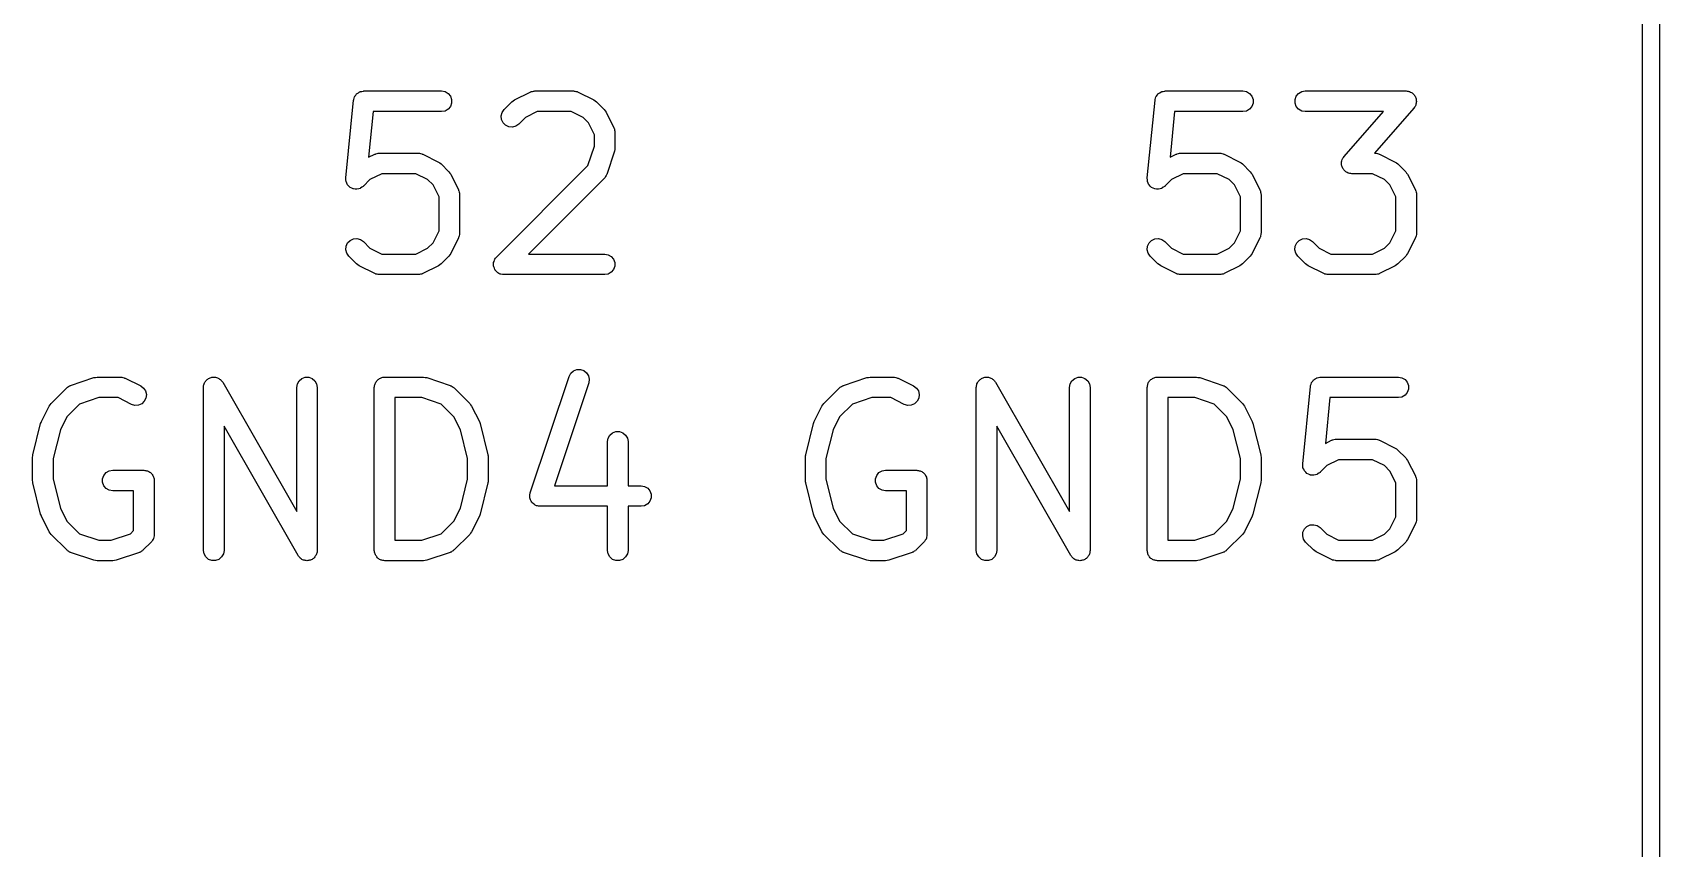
# Model space of a CAD drawing. Extents: x 98 to 199, y -139 to -72.
# Drawn here: x 184.97 to 199.4, y -127.3 to -120.06 of the extents above; entities that cross this region are included whole.
import ezdxf

# ---------------------------------------------------------------- set-up
doc = ezdxf.new("R2010")
doc.units = 0
doc.header["$MEASUREMENT"] = 0
doc.layers.add('BLACK', color=7, linetype='CONTINUOUS')

msp = doc.modelspace()

# ---------------------------------------------------------------- linework, layer by layer
at = {"layer": 'BLACK', "linetype": 'CONTINUOUS'}
for p, q in [((199.252, -127.82), (199.252, -93.5919)), ((199.402, -93.564), (199.402, -127.848)), ((187.745, -121.35), (187.814, -120.661)), ((187.814, -120.661), (187.815, -120.657)), ((187.815, -120.654), (187.819, -120.642)), ((187.815, -120.657), (187.815, -120.654)), ((187.819, -120.642), (187.822, -120.63)), ((187.822, -120.63), (187.824, -120.627)), ((187.824, -120.627), (187.826, -120.624)), ((187.826, -120.624), (187.834, -120.615)), ((187.834, -120.615), (187.841, -120.604)), ((187.841, -120.604), (187.844, -120.602)), ((187.844, -120.602), (187.846, -120.6)), ((187.846, -120.6), (187.857, -120.594)), ((187.857, -120.594), (187.867, -120.587)), ((187.867, -120.587), (187.871, -120.586)), ((187.871, -120.586), (187.874, -120.584)), ((187.874, -120.584), (187.886, -120.582)), ((187.886, -120.582), (187.898, -120.579)), ((187.898, -120.579), (187.901, -120.579)), ((187.901, -120.579), (187.905, -120.578)), ((187.905, -120.578), (188.594, -120.578)), ((188.594, -120.578), (188.626, -120.584)), ((188.626, -120.584), (188.653, -120.6)), ((188.653, -120.6), (188.673, -120.624)), ((188.673, -120.624), (188.684, -120.654)), ((188.684, -120.686), (188.673, -120.716)), ((188.684, -120.654), (188.684, -120.686)), ((189.15, -120.743), (189.219, -120.674)), ((189.219, -120.674), (189.231, -120.666)), ((189.231, -120.666), (189.243, -120.657)), ((189.243, -120.657), (189.381, -120.588)), ((189.381, -120.588), (189.386, -120.587)), ((189.386, -120.587), (189.39, -120.584)), ((189.39, -120.584), (189.401, -120.582)), ((189.401, -120.582), (189.411, -120.579)), ((189.411, -120.579), (189.416, -120.579)), ((189.416, -120.579), (189.422, -120.578)), ((189.422, -120.578), (189.766, -120.578)), ((189.766, -120.578), (189.771, -120.579)), ((189.771, -120.579), (189.777, -120.579)), ((189.777, -120.579), (189.787, -120.582)), ((189.787, -120.582), (189.798, -120.584)), ((189.798, -120.584), (189.802, -120.587)), ((189.802, -120.587), (189.807, -120.588)), ((189.807, -120.588), (189.945, -120.657)), ((189.945, -120.657), (189.957, -120.666)), ((189.957, -120.666), (189.969, -120.674)), ((189.969, -120.674), (190.038, -120.743)), ((194.857, -121.35), (194.926, -120.661)), ((194.926, -120.661), (194.927, -120.657)), ((194.927, -120.654), (194.931, -120.642)), ((194.927, -120.657), (194.927, -120.654)), ((194.931, -120.642), (194.934, -120.63)), ((194.934, -120.63), (194.936, -120.627)), ((194.936, -120.627), (194.938, -120.624)), ((194.938, -120.624), (194.946, -120.615)), ((194.946, -120.615), (194.953, -120.604)), ((194.953, -120.604), (194.956, -120.602)), ((194.956, -120.602), (194.958, -120.6)), ((194.958, -120.6), (194.969, -120.594)), ((194.969, -120.594), (194.979, -120.587)), ((194.979, -120.587), (194.983, -120.586)), ((194.983, -120.586), (194.986, -120.584)), ((194.986, -120.584), (194.998, -120.582)), ((194.998, -120.582), (195.01, -120.579)), ((195.01, -120.579), (195.013, -120.579)), ((195.013, -120.579), (195.017, -120.578)), ((195.017, -120.578), (195.706, -120.578)), ((195.706, -120.578), (195.738, -120.584)), ((195.738, -120.584), (195.765, -120.6)), ((195.765, -120.6), (195.785, -120.624)), ((195.785, -120.624), (195.796, -120.654)), ((195.796, -120.686), (195.785, -120.716)), ((195.796, -120.654), (195.796, -120.686)), ((196.168, -120.654), (196.179, -120.624)), ((196.168, -120.686), (196.168, -120.654)), ((196.179, -120.716), (196.168, -120.686)), ((196.179, -120.624), (196.199, -120.6)), ((196.199, -120.6), (196.227, -120.584)), ((196.227, -120.584), (196.258, -120.578)), ((196.258, -120.578), (197.154, -120.578)), ((197.154, -120.578), (197.163, -120.58)), ((197.163, -120.58), (197.172, -120.58)), ((197.172, -120.58), (197.178, -120.583)), ((197.178, -120.583), (197.185, -120.584)), ((197.185, -120.584), (197.193, -120.588)), ((197.193, -120.588), (197.201, -120.592)), ((197.201, -120.592), (197.207, -120.596)), ((197.207, -120.596), (197.213, -120.6)), ((197.213, -120.6), (197.219, -120.607)), ((197.219, -120.607), (197.225, -120.613)), ((197.225, -120.613), (197.229, -120.619)), ((197.229, -120.619), (197.233, -120.624)), ((197.233, -120.624), (197.236, -120.633)), ((197.236, -120.633), (197.241, -120.64)), ((197.241, -120.64), (197.242, -120.647)), ((197.244, -120.686), (197.241, -120.694)), ((197.242, -120.647), (197.244, -120.654)), ((197.244, -120.654), (197.244, -120.663)), ((197.244, -120.663), (197.245, -120.672)), ((197.245, -120.672), (197.244, -120.679)), ((197.244, -120.679), (197.244, -120.686)), ((187.988, -120.761), (187.947, -121.167)), ((188.594, -120.761), (187.988, -120.761)), ((188.626, -120.756), (188.594, -120.761)), ((188.653, -120.74), (188.626, -120.756)), ((188.673, -120.716), (188.653, -120.74)), ((189.124, -120.8), (189.132, -120.769)), ((189.126, -120.831), (189.124, -120.8)), ((189.14, -120.86), (189.126, -120.831)), ((189.132, -120.769), (189.15, -120.743)), ((189.338, -120.814), (189.279, -120.872)), ((189.443, -120.761), (189.338, -120.814)), ((189.745, -120.761), (189.443, -120.761)), ((189.85, -120.814), (189.745, -120.761)), ((189.898, -120.862), (189.85, -120.814)), ((190.038, -120.743), (190.046, -120.755)), ((190.046, -120.755), (190.055, -120.767)), ((190.055, -120.767), (190.124, -120.905)), ((195.1, -120.761), (195.059, -121.167)), ((195.706, -120.761), (195.1, -120.761)), ((195.738, -120.756), (195.706, -120.761)), ((195.765, -120.74), (195.738, -120.756)), ((195.785, -120.716), (195.765, -120.74)), ((196.199, -120.74), (196.179, -120.716)), ((196.227, -120.756), (196.199, -120.74)), ((196.258, -120.761), (196.227, -120.756)), ((196.953, -120.761), (196.258, -120.761)), ((196.603, -121.161), (196.953, -120.761)), ((197.223, -120.73), (196.873, -121.13)), ((197.227, -120.722), (197.223, -120.73)), ((197.233, -120.716), (197.227, -120.722)), ((197.236, -120.709), (197.233, -120.716)), ((197.239, -120.703), (197.236, -120.709)), ((197.241, -120.694), (197.239, -120.703)), ((189.162, -120.883), (189.14, -120.86)), ((189.191, -120.896), (189.162, -120.883)), ((189.223, -120.899), (189.191, -120.896)), ((189.253, -120.891), (189.223, -120.899)), ((189.279, -120.872), (189.253, -120.891)), ((189.951, -120.967), (189.898, -120.862)), ((189.951, -121.069), (189.951, -120.967)), ((190.124, -120.905), (190.125, -120.91)), ((190.125, -120.91), (190.128, -120.914)), ((190.128, -120.914), (190.13, -120.925)), ((190.13, -120.925), (190.133, -120.935)), ((190.133, -120.935), (190.133, -120.94)), ((190.133, -120.94), (190.133, -120.946)), ((190.133, -120.946), (190.133, -121.084)), ((189.893, -121.241), (189.951, -121.069)), ((190.129, -121.112), (190.06, -121.319)), ((190.131, -121.098), (190.129, -121.112)), ((190.133, -121.084), (190.131, -121.098)), ((187.947, -121.167), (188.002, -121.14)), ((188.002, -121.14), (188.007, -121.138)), ((188.007, -121.138), (188.011, -121.135)), ((188.011, -121.135), (188.022, -121.134)), ((188.022, -121.134), (188.032, -121.131)), ((188.032, -121.131), (188.038, -121.131)), ((188.038, -121.131), (188.043, -121.13)), ((188.043, -121.13), (188.387, -121.13)), ((188.387, -121.13), (188.393, -121.131)), ((188.393, -121.131), (188.398, -121.131)), ((188.398, -121.131), (188.408, -121.134)), ((188.408, -121.134), (188.419, -121.135)), ((188.419, -121.135), (188.423, -121.138)), ((188.423, -121.138), (188.428, -121.14)), ((188.428, -121.14), (188.566, -121.209)), ((188.566, -121.209), (188.578, -121.217)), ((188.578, -121.217), (188.59, -121.226)), ((188.59, -121.226), (188.659, -121.295)), ((189.081, -122.053), (189.893, -121.241)), ((195.059, -121.167), (195.114, -121.14)), ((195.114, -121.14), (195.119, -121.138)), ((195.119, -121.138), (195.123, -121.135)), ((195.123, -121.135), (195.134, -121.134)), ((195.134, -121.134), (195.144, -121.131)), ((195.144, -121.131), (195.15, -121.131)), ((195.15, -121.131), (195.155, -121.13)), ((195.155, -121.13), (195.499, -121.13)), ((195.499, -121.13), (195.505, -121.131)), ((195.505, -121.131), (195.51, -121.131)), ((195.51, -121.131), (195.52, -121.134)), ((195.52, -121.134), (195.531, -121.135)), ((195.531, -121.135), (195.535, -121.138)), ((195.535, -121.138), (195.54, -121.14)), ((195.54, -121.14), (195.678, -121.209)), ((195.678, -121.209), (195.69, -121.217)), ((195.69, -121.217), (195.702, -121.226)), ((195.702, -121.226), (195.771, -121.295)), ((196.58, -121.22), (196.581, -121.213)), ((196.581, -121.228), (196.58, -121.22)), ((196.581, -121.206), (196.584, -121.197)), ((196.581, -121.213), (196.581, -121.206)), ((196.581, -121.237), (196.581, -121.228)), ((196.584, -121.244), (196.581, -121.237)), ((196.584, -121.197), (196.586, -121.188)), ((196.585, -121.251), (196.584, -121.244)), ((196.589, -121.259), (196.585, -121.251)), ((196.586, -121.188), (196.59, -121.182)), ((196.592, -121.267), (196.589, -121.259)), ((196.59, -121.182), (196.592, -121.176)), ((196.592, -121.176), (196.598, -121.169)), ((196.597, -121.273), (196.592, -121.267)), ((196.598, -121.169), (196.603, -121.161)), ((196.873, -121.13), (196.878, -121.13)), ((196.878, -121.13), (196.883, -121.131)), ((196.883, -121.131), (196.889, -121.131)), ((196.889, -121.131), (196.899, -121.134)), ((196.899, -121.134), (196.91, -121.135)), ((196.91, -121.135), (196.914, -121.138)), ((196.914, -121.138), (196.919, -121.14)), ((196.919, -121.14), (197.057, -121.209)), ((197.057, -121.209), (197.069, -121.217)), ((197.069, -121.217), (197.081, -121.226)), ((197.081, -121.226), (197.15, -121.295)), ((187.745, -121.351), (187.745, -121.35)), ((187.746, -121.367), (187.745, -121.351)), ((187.745, -121.351), (187.745, -121.351)), ((187.747, -121.382), (187.746, -121.367)), ((187.748, -121.382), (187.747, -121.382)), ((187.748, -121.383), (187.748, -121.382)), ((187.754, -121.397), (187.748, -121.383)), ((187.76, -121.411), (187.754, -121.397)), ((187.761, -121.411), (187.76, -121.411)), ((187.761, -121.412), (187.761, -121.411)), ((187.772, -121.423), (187.761, -121.412)), ((187.959, -121.365), (187.901, -121.424)), ((188.064, -121.313), (187.959, -121.365)), ((188.366, -121.313), (188.064, -121.313)), ((188.471, -121.365), (188.366, -121.313)), ((188.519, -121.413), (188.471, -121.365)), ((188.572, -121.519), (188.519, -121.413)), ((188.659, -121.295), (188.667, -121.307)), ((188.667, -121.307), (188.676, -121.318)), ((188.676, -121.318), (188.745, -121.456)), ((190.038, -121.355), (189.367, -122.026)), ((190.041, -121.351), (190.038, -121.355)), ((190.045, -121.347), (190.041, -121.351)), ((190.05, -121.338), (190.045, -121.347)), ((190.056, -121.329), (190.05, -121.338)), ((190.057, -121.324), (190.056, -121.329)), ((190.06, -121.319), (190.057, -121.324)), ((194.857, -121.351), (194.857, -121.35)), ((194.858, -121.367), (194.857, -121.351)), ((194.857, -121.351), (194.857, -121.351)), ((194.859, -121.382), (194.858, -121.367)), ((194.86, -121.382), (194.859, -121.382)), ((194.86, -121.383), (194.86, -121.382)), ((194.866, -121.397), (194.86, -121.383)), ((194.872, -121.411), (194.866, -121.397)), ((194.873, -121.411), (194.872, -121.411)), ((194.873, -121.412), (194.873, -121.411)), ((194.884, -121.423), (194.873, -121.412)), ((195.071, -121.365), (195.013, -121.424)), ((195.176, -121.313), (195.071, -121.365)), ((195.478, -121.313), (195.176, -121.313)), ((195.583, -121.365), (195.478, -121.313)), ((195.631, -121.413), (195.583, -121.365)), ((195.684, -121.519), (195.631, -121.413)), ((195.771, -121.295), (195.779, -121.307)), ((195.779, -121.307), (195.788, -121.318)), ((195.788, -121.318), (195.857, -121.456)), ((196.6, -121.279), (196.597, -121.273)), ((196.607, -121.285), (196.6, -121.279)), ((196.613, -121.291), (196.607, -121.285)), ((196.619, -121.295), (196.613, -121.291)), ((196.624, -121.3), (196.619, -121.295)), ((196.632, -121.303), (196.624, -121.3)), ((196.64, -121.307), (196.632, -121.303)), ((196.647, -121.309), (196.64, -121.307)), ((196.654, -121.311), (196.647, -121.309)), ((196.663, -121.311), (196.654, -121.311)), ((196.671, -121.313), (196.663, -121.311)), ((196.857, -121.313), (196.671, -121.313)), ((196.962, -121.365), (196.857, -121.313)), ((197.01, -121.413), (196.962, -121.365)), ((197.063, -121.519), (197.01, -121.413)), ((197.15, -121.295), (197.158, -121.307)), ((197.158, -121.307), (197.167, -121.318)), ((197.167, -121.318), (197.236, -121.456)), ((187.783, -121.434), (187.772, -121.423)), ((187.797, -121.441), (187.783, -121.434)), ((187.783, -121.434), (187.783, -121.434)), ((187.783, -121.434), (187.783, -121.434)), ((187.811, -121.447), (187.797, -121.441)), ((187.812, -121.447), (187.811, -121.447)), ((187.812, -121.448), (187.812, -121.447)), ((187.827, -121.449), (187.812, -121.448)), ((187.843, -121.45), (187.827, -121.449)), ((187.844, -121.45), (187.843, -121.45)), ((187.843, -121.45), (187.843, -121.45)), ((187.859, -121.446), (187.844, -121.45)), ((187.873, -121.443), (187.859, -121.446)), ((187.874, -121.442), (187.873, -121.443)), ((187.875, -121.442), (187.874, -121.442)), ((187.887, -121.433), (187.875, -121.442)), ((187.9, -121.425), (187.887, -121.433)), ((187.901, -121.424), (187.9, -121.424)), ((187.9, -121.424), (187.9, -121.425)), ((188.572, -121.82), (188.572, -121.519)), ((188.745, -121.456), (188.746, -121.461)), ((188.746, -121.461), (188.749, -121.466)), ((188.749, -121.466), (188.751, -121.476)), ((188.751, -121.476), (188.754, -121.487)), ((188.754, -121.487), (188.754, -121.492)), ((188.754, -121.492), (188.755, -121.497)), ((188.755, -121.497), (188.755, -121.842)), ((194.895, -121.434), (194.884, -121.423)), ((194.909, -121.441), (194.895, -121.434)), ((194.895, -121.434), (194.895, -121.434)), ((194.895, -121.434), (194.895, -121.434)), ((194.923, -121.447), (194.909, -121.441)), ((194.924, -121.447), (194.923, -121.447)), ((194.924, -121.448), (194.924, -121.447)), ((194.939, -121.449), (194.924, -121.448)), ((194.955, -121.45), (194.939, -121.449)), ((194.956, -121.45), (194.955, -121.45)), ((194.955, -121.45), (194.955, -121.45)), ((194.971, -121.446), (194.956, -121.45)), ((194.985, -121.443), (194.971, -121.446)), ((194.986, -121.442), (194.985, -121.443)), ((194.987, -121.442), (194.986, -121.442)), ((194.999, -121.433), (194.987, -121.442)), ((195.012, -121.425), (194.999, -121.433)), ((195.013, -121.424), (195.012, -121.424)), ((195.012, -121.424), (195.012, -121.425)), ((195.684, -121.82), (195.684, -121.519)), ((195.857, -121.456), (195.858, -121.461)), ((195.858, -121.461), (195.861, -121.466)), ((195.861, -121.466), (195.863, -121.476)), ((195.863, -121.476), (195.866, -121.487)), ((195.866, -121.487), (195.866, -121.492)), ((195.866, -121.492), (195.867, -121.497)), ((195.867, -121.497), (195.867, -121.842)), ((197.063, -121.82), (197.063, -121.519)), ((197.236, -121.456), (197.237, -121.461)), ((197.237, -121.461), (197.24, -121.466)), ((197.24, -121.466), (197.242, -121.476)), ((197.242, -121.476), (197.245, -121.487)), ((197.245, -121.487), (197.245, -121.492)), ((197.245, -121.492), (197.245, -121.497)), ((197.245, -121.497), (197.245, -121.842)), ((188.519, -121.926), (188.572, -121.82)), ((188.755, -121.842), (188.754, -121.847)), ((188.754, -121.847), (188.754, -121.852)), ((195.631, -121.926), (195.684, -121.82)), ((195.867, -121.842), (195.866, -121.847)), ((195.866, -121.847), (195.866, -121.852)), ((197.01, -121.926), (197.063, -121.82)), ((197.245, -121.842), (197.245, -121.847)), ((197.245, -121.847), (197.245, -121.852)), ((187.745, -121.988), (187.748, -121.956)), ((187.753, -122.018), (187.745, -121.988)), ((187.748, -121.956), (187.761, -121.927)), ((187.761, -121.927), (187.783, -121.905)), ((187.783, -121.905), (187.812, -121.891)), ((187.812, -121.891), (187.844, -121.889)), ((187.844, -121.889), (187.875, -121.897)), ((187.875, -121.897), (187.901, -121.915)), ((187.901, -121.915), (187.959, -121.974)), ((187.959, -121.974), (188.064, -122.026)), ((188.366, -122.026), (188.471, -121.974)), ((188.471, -121.974), (188.519, -121.926)), ((188.745, -121.883), (188.676, -122.021)), ((188.746, -121.878), (188.745, -121.883)), ((188.749, -121.873), (188.746, -121.878)), ((188.751, -121.863), (188.749, -121.873)), ((188.754, -121.852), (188.751, -121.863)), ((194.857, -121.988), (194.86, -121.956)), ((194.865, -122.018), (194.857, -121.988)), ((194.86, -121.956), (194.873, -121.927)), ((194.873, -121.927), (194.895, -121.905)), ((194.895, -121.905), (194.924, -121.891)), ((194.924, -121.891), (194.956, -121.889)), ((194.956, -121.889), (194.987, -121.897)), ((194.987, -121.897), (195.013, -121.915)), ((195.013, -121.915), (195.071, -121.974)), ((195.071, -121.974), (195.176, -122.026)), ((195.478, -122.026), (195.583, -121.974)), ((195.583, -121.974), (195.631, -121.926)), ((195.857, -121.883), (195.788, -122.021)), ((195.858, -121.878), (195.857, -121.883)), ((195.861, -121.873), (195.858, -121.878)), ((195.863, -121.863), (195.861, -121.873)), ((195.866, -121.852), (195.863, -121.863)), ((196.167, -121.988), (196.169, -121.956)), ((196.175, -122.018), (196.167, -121.988)), ((196.169, -121.956), (196.183, -121.927)), ((196.183, -121.927), (196.205, -121.905)), ((196.205, -121.905), (196.234, -121.891)), ((196.234, -121.891), (196.266, -121.889)), ((196.266, -121.889), (196.296, -121.897)), ((196.296, -121.897), (196.322, -121.915)), ((196.322, -121.915), (196.381, -121.974)), ((196.381, -121.974), (196.486, -122.026)), ((196.857, -122.026), (196.962, -121.974)), ((196.962, -121.974), (197.01, -121.926)), ((197.236, -121.883), (197.167, -122.021)), ((197.237, -121.878), (197.236, -121.883)), ((197.24, -121.873), (197.237, -121.878)), ((197.242, -121.863), (197.24, -121.873)), ((197.245, -121.852), (197.242, -121.863)), ((187.771, -122.044), (187.753, -122.018)), ((187.84, -122.113), (187.771, -122.044)), ((187.852, -122.122), (187.84, -122.113)), ((187.864, -122.13), (187.852, -122.122)), ((188.002, -122.199), (187.864, -122.13)), ((188.064, -122.026), (188.366, -122.026)), ((188.566, -122.13), (188.428, -122.199)), ((188.578, -122.122), (188.566, -122.13)), ((188.59, -122.113), (188.578, -122.122)), ((188.659, -122.044), (188.59, -122.113)), ((188.667, -122.032), (188.659, -122.044)), ((188.676, -122.021), (188.667, -122.032)), ((189.055, -122.11), (189.056, -122.106)), ((189.056, -122.122), (189.055, -122.11)), ((189.056, -122.102), (189.06, -122.091)), ((189.056, -122.106), (189.056, -122.102)), ((189.056, -122.134), (189.056, -122.122)), ((189.057, -122.137), (189.056, -122.134)), ((189.057, -122.141), (189.057, -122.137)), ((189.06, -122.091), (189.063, -122.079)), ((189.063, -122.079), (189.065, -122.076)), ((189.065, -122.076), (189.067, -122.072)), ((189.067, -122.072), (189.074, -122.063)), ((189.074, -122.063), (189.081, -122.053)), ((189.367, -122.026), (190.042, -122.026)), ((190.042, -122.026), (190.073, -122.032)), ((190.073, -122.032), (190.101, -122.048)), ((190.101, -122.048), (190.121, -122.072)), ((190.121, -122.072), (190.132, -122.102)), ((190.132, -122.134), (190.121, -122.163)), ((190.132, -122.102), (190.132, -122.134)), ((194.883, -122.044), (194.865, -122.018)), ((194.952, -122.113), (194.883, -122.044)), ((194.964, -122.122), (194.952, -122.113)), ((194.976, -122.13), (194.964, -122.122)), ((195.114, -122.199), (194.976, -122.13)), ((195.176, -122.026), (195.478, -122.026)), ((195.678, -122.13), (195.54, -122.199)), ((195.69, -122.122), (195.678, -122.13)), ((195.702, -122.113), (195.69, -122.122)), ((195.771, -122.044), (195.702, -122.113)), ((195.779, -122.032), (195.771, -122.044)), ((195.788, -122.021), (195.779, -122.032)), ((196.193, -122.044), (196.175, -122.018)), ((196.262, -122.113), (196.193, -122.044)), ((196.274, -122.122), (196.262, -122.113)), ((196.286, -122.13), (196.274, -122.122)), ((196.424, -122.199), (196.286, -122.13)), ((196.486, -122.026), (196.857, -122.026)), ((197.057, -122.13), (196.919, -122.199)), ((197.069, -122.122), (197.057, -122.13)), ((197.081, -122.113), (197.069, -122.122)), ((197.15, -122.044), (197.081, -122.113)), ((197.158, -122.032), (197.15, -122.044)), ((197.167, -122.021), (197.158, -122.032)), ((188.007, -122.201), (188.002, -122.199)), ((188.011, -122.204), (188.007, -122.201)), ((188.022, -122.205), (188.011, -122.204)), ((188.032, -122.208), (188.022, -122.205)), ((188.038, -122.208), (188.032, -122.208)), ((188.043, -122.209), (188.038, -122.208)), ((188.387, -122.209), (188.043, -122.209)), ((188.393, -122.208), (188.387, -122.209)), ((188.398, -122.208), (188.393, -122.208)), ((188.408, -122.205), (188.398, -122.208)), ((188.419, -122.204), (188.408, -122.205)), ((188.423, -122.201), (188.419, -122.204)), ((188.428, -122.199), (188.423, -122.201)), ((189.063, -122.152), (189.057, -122.141)), ((189.067, -122.163), (189.063, -122.152)), ((189.069, -122.166), (189.067, -122.163)), ((189.071, -122.17), (189.069, -122.166)), ((189.079, -122.179), (189.071, -122.17)), ((189.087, -122.188), (189.079, -122.179)), ((189.091, -122.19), (189.087, -122.188)), ((189.093, -122.193), (189.091, -122.19)), ((189.104, -122.198), (189.093, -122.193)), ((189.115, -122.204), (189.104, -122.198)), ((189.118, -122.204), (189.115, -122.204)), ((189.122, -122.206), (189.118, -122.204)), ((189.134, -122.207), (189.122, -122.206)), ((189.146, -122.209), (189.134, -122.207)), ((190.042, -122.209), (189.146, -122.209)), ((190.073, -122.204), (190.042, -122.209)), ((190.101, -122.188), (190.073, -122.204)), ((190.121, -122.163), (190.101, -122.188)), ((195.119, -122.201), (195.114, -122.199)), ((195.123, -122.204), (195.119, -122.201)), ((195.134, -122.205), (195.123, -122.204)), ((195.144, -122.208), (195.134, -122.205)), ((195.15, -122.208), (195.144, -122.208)), ((195.155, -122.209), (195.15, -122.208)), ((195.499, -122.209), (195.155, -122.209)), ((195.505, -122.208), (195.499, -122.209)), ((195.51, -122.208), (195.505, -122.208)), ((195.52, -122.205), (195.51, -122.208)), ((195.531, -122.204), (195.52, -122.205)), ((195.535, -122.201), (195.531, -122.204)), ((195.54, -122.199), (195.535, -122.201)), ((196.429, -122.201), (196.424, -122.199)), ((196.433, -122.204), (196.429, -122.201)), ((196.444, -122.205), (196.433, -122.204)), ((196.454, -122.208), (196.444, -122.205)), ((196.459, -122.208), (196.454, -122.208)), ((196.465, -122.209), (196.459, -122.208)), ((196.878, -122.209), (196.465, -122.209)), ((196.883, -122.208), (196.878, -122.209)), ((196.889, -122.208), (196.883, -122.208)), ((196.899, -122.205), (196.889, -122.208)), ((196.91, -122.204), (196.899, -122.205)), ((196.914, -122.201), (196.91, -122.204)), ((196.919, -122.199), (196.914, -122.201)), ((185.303, -123.192), (185.51, -123.123)), ((185.51, -123.123), (185.525, -123.121)), ((185.525, -123.121), (185.539, -123.118)), ((185.539, -123.118), (185.746, -123.118)), ((185.746, -123.118), (185.751, -123.119)), ((185.751, -123.119), (185.756, -123.119)), ((185.756, -123.119), (185.767, -123.122)), ((185.767, -123.122), (185.777, -123.124)), ((185.777, -123.124), (185.782, -123.127)), ((185.782, -123.127), (185.787, -123.128)), ((185.787, -123.128), (185.925, -123.197)), ((186.503, -123.151), (186.509, -123.146)), ((186.509, -123.146), (186.515, -123.14)), ((186.515, -123.14), (186.521, -123.136)), ((186.521, -123.136), (186.527, -123.131)), ((186.527, -123.131), (186.535, -123.128)), ((186.535, -123.128), (186.542, -123.124)), ((186.542, -123.124), (186.55, -123.122)), ((186.55, -123.122), (186.557, -123.12)), ((186.557, -123.12), (186.565, -123.12)), ((186.565, -123.12), (186.574, -123.118)), ((186.574, -123.118), (186.581, -123.12)), ((186.581, -123.12), (186.589, -123.12)), ((186.589, -123.12), (186.597, -123.123)), ((186.597, -123.123), (186.605, -123.124)), ((186.605, -123.124), (186.612, -123.128)), ((186.612, -123.128), (186.619, -123.131)), ((186.619, -123.131), (186.625, -123.136)), ((186.625, -123.136), (186.632, -123.14)), ((186.632, -123.14), (186.637, -123.146)), ((186.637, -123.146), (186.643, -123.151)), ((187.33, -123.151), (187.355, -123.131)), ((187.355, -123.131), (187.385, -123.12)), ((187.385, -123.12), (187.416, -123.12)), ((187.416, -123.12), (187.446, -123.131)), ((187.446, -123.131), (187.471, -123.151)), ((188.02, -123.151), (188.026, -123.146)), ((188.026, -123.146), (188.031, -123.14)), ((188.031, -123.14), (188.038, -123.136)), ((188.038, -123.136), (188.044, -123.131)), ((188.044, -123.131), (188.052, -123.128)), ((188.052, -123.128), (188.059, -123.124)), ((188.059, -123.124), (188.066, -123.123)), ((188.066, -123.123), (188.074, -123.12)), ((188.074, -123.12), (188.082, -123.12)), ((188.082, -123.12), (188.09, -123.118)), ((188.09, -123.118), (188.435, -123.118)), ((188.435, -123.118), (188.449, -123.121)), ((188.449, -123.121), (188.464, -123.123)), ((188.464, -123.123), (188.67, -123.192)), ((189.382, -124.146), (189.727, -123.112)), ((189.727, -123.112), (189.742, -123.084)), ((189.742, -123.084), (189.766, -123.063)), ((189.766, -123.063), (189.795, -123.051)), ((189.795, -123.051), (189.827, -123.05)), ((189.827, -123.05), (189.857, -123.061)), ((189.857, -123.061), (189.882, -123.08)), ((189.882, -123.08), (189.898, -123.107)), ((189.898, -123.107), (189.905, -123.138)), ((189.905, -123.138), (189.9, -123.17)), ((192.161, -123.192), (192.368, -123.123)), ((192.368, -123.123), (192.383, -123.121)), ((192.383, -123.121), (192.397, -123.118)), ((192.397, -123.118), (192.604, -123.118)), ((192.604, -123.118), (192.609, -123.119)), ((192.609, -123.119), (192.614, -123.119)), ((192.614, -123.119), (192.625, -123.122)), ((192.625, -123.122), (192.635, -123.124)), ((192.635, -123.124), (192.64, -123.127)), ((192.64, -123.127), (192.645, -123.128)), ((192.645, -123.128), (192.783, -123.197)), ((193.361, -123.151), (193.367, -123.146)), ((193.367, -123.146), (193.373, -123.14)), ((193.373, -123.14), (193.379, -123.136)), ((193.379, -123.136), (193.385, -123.131)), ((193.385, -123.131), (193.393, -123.128)), ((193.393, -123.128), (193.4, -123.124)), ((193.4, -123.124), (193.408, -123.122)), ((193.408, -123.122), (193.415, -123.12)), ((193.415, -123.12), (193.423, -123.12)), ((193.423, -123.12), (193.432, -123.118)), ((193.432, -123.118), (193.439, -123.12)), ((193.439, -123.12), (193.447, -123.12)), ((193.447, -123.12), (193.455, -123.123)), ((193.455, -123.123), (193.463, -123.124)), ((193.463, -123.124), (193.47, -123.128)), ((193.47, -123.128), (193.477, -123.131)), ((193.477, -123.131), (193.483, -123.136)), ((193.483, -123.136), (193.49, -123.14)), ((193.49, -123.14), (193.495, -123.146)), ((193.495, -123.146), (193.501, -123.151)), ((194.188, -123.151), (194.213, -123.131)), ((194.213, -123.131), (194.243, -123.12)), ((194.243, -123.12), (194.274, -123.12)), ((194.274, -123.12), (194.304, -123.131)), ((194.304, -123.131), (194.329, -123.151)), ((194.878, -123.151), (194.884, -123.146)), ((194.884, -123.146), (194.889, -123.14)), ((194.889, -123.14), (194.896, -123.136)), ((194.896, -123.136), (194.902, -123.131)), ((194.902, -123.131), (194.91, -123.128)), ((194.91, -123.128), (194.917, -123.124)), ((194.917, -123.124), (194.924, -123.123)), ((194.924, -123.123), (194.932, -123.12)), ((194.932, -123.12), (194.94, -123.12)), ((194.94, -123.12), (194.948, -123.118)), ((194.948, -123.118), (195.293, -123.118)), ((195.293, -123.118), (195.307, -123.121)), ((195.307, -123.121), (195.322, -123.123)), ((195.322, -123.123), (195.528, -123.192)), ((196.325, -123.155), (196.332, -123.144)), ((196.332, -123.144), (196.335, -123.142)), ((196.335, -123.142), (196.337, -123.14)), ((196.337, -123.14), (196.348, -123.134)), ((196.348, -123.134), (196.358, -123.127)), ((196.358, -123.127), (196.361, -123.126)), ((196.361, -123.126), (196.364, -123.124)), ((196.364, -123.124), (196.377, -123.122)), ((196.377, -123.122), (196.389, -123.119)), ((196.389, -123.119), (196.392, -123.119)), ((196.392, -123.119), (196.396, -123.118)), ((196.396, -123.118), (197.085, -123.118)), ((197.085, -123.118), (197.116, -123.124)), ((197.116, -123.124), (197.144, -123.14)), ((197.144, -123.14), (197.164, -123.164)), ((185.13, -123.352), (185.268, -123.214)), ((185.268, -123.214), (185.272, -123.211)), ((185.272, -123.211), (185.275, -123.207)), ((185.275, -123.207), (185.285, -123.202)), ((185.285, -123.202), (185.294, -123.196)), ((185.294, -123.196), (185.299, -123.195)), ((185.299, -123.195), (185.303, -123.192)), ((185.925, -123.197), (185.95, -123.216)), ((185.95, -123.216), (185.968, -123.242)), ((185.968, -123.242), (185.975, -123.273)), ((185.975, -123.273), (185.971, -123.305)), ((186.482, -123.21), (186.483, -123.202)), ((186.482, -124.658), (186.482, -123.21)), ((186.483, -123.194), (186.486, -123.186)), ((186.483, -123.202), (186.483, -123.194)), ((186.486, -123.186), (186.487, -123.179)), ((186.487, -123.179), (186.491, -123.171)), ((186.491, -123.171), (186.494, -123.164)), ((186.494, -123.164), (186.499, -123.158)), ((186.499, -123.158), (186.503, -123.151)), ((186.643, -123.151), (186.647, -123.158)), ((186.647, -123.158), (186.653, -123.164)), ((186.653, -123.164), (187.309, -124.313)), ((187.309, -123.21), (187.315, -123.179)), ((187.309, -124.313), (187.309, -123.21)), ((187.315, -123.179), (187.33, -123.151)), ((187.471, -123.151), (187.486, -123.179)), ((187.486, -123.179), (187.492, -123.21)), ((187.492, -123.21), (187.492, -124.658)), ((187.998, -123.21), (188, -123.202)), ((187.998, -124.658), (187.998, -123.21)), ((188, -123.194), (188.003, -123.186)), ((188, -123.202), (188, -123.194)), ((188.003, -123.186), (188.004, -123.179)), ((188.004, -123.179), (188.008, -123.172)), ((188.008, -123.172), (188.011, -123.164)), ((188.011, -123.164), (188.016, -123.158)), ((188.016, -123.158), (188.02, -123.151)), ((188.67, -123.192), (188.675, -123.195)), ((188.675, -123.195), (188.68, -123.196)), ((188.68, -123.196), (188.689, -123.202)), ((188.689, -123.202), (188.698, -123.207)), ((188.698, -123.207), (188.702, -123.211)), ((188.702, -123.211), (188.706, -123.214)), ((188.706, -123.214), (188.844, -123.352)), ((189.9, -123.17), (189.596, -124.084)), ((191.988, -123.352), (192.126, -123.214)), ((192.126, -123.214), (192.13, -123.211)), ((192.13, -123.211), (192.133, -123.207)), ((192.133, -123.207), (192.143, -123.202)), ((192.143, -123.202), (192.152, -123.196)), ((192.152, -123.196), (192.157, -123.195)), ((192.157, -123.195), (192.161, -123.192)), ((192.783, -123.197), (192.808, -123.216)), ((192.808, -123.216), (192.826, -123.242)), ((192.826, -123.242), (192.833, -123.273)), ((192.833, -123.273), (192.829, -123.305)), ((193.34, -123.21), (193.341, -123.202)), ((193.34, -124.658), (193.34, -123.21)), ((193.341, -123.194), (193.344, -123.186)), ((193.341, -123.202), (193.341, -123.194)), ((193.344, -123.186), (193.345, -123.179)), ((193.345, -123.179), (193.349, -123.171)), ((193.349, -123.171), (193.352, -123.164)), ((193.352, -123.164), (193.357, -123.158)), ((193.357, -123.158), (193.361, -123.151)), ((193.501, -123.151), (193.505, -123.158)), ((193.505, -123.158), (193.511, -123.164)), ((193.511, -123.164), (194.167, -124.313)), ((194.167, -123.21), (194.173, -123.179)), ((194.167, -124.313), (194.167, -123.21)), ((194.173, -123.179), (194.188, -123.151)), ((194.329, -123.151), (194.344, -123.179)), ((194.344, -123.179), (194.35, -123.21)), ((194.35, -123.21), (194.35, -124.658)), ((194.856, -123.21), (194.858, -123.202)), ((194.856, -124.658), (194.856, -123.21)), ((194.858, -123.194), (194.861, -123.186)), ((194.858, -123.202), (194.858, -123.194)), ((194.861, -123.186), (194.862, -123.179)), ((194.862, -123.179), (194.866, -123.172)), ((194.866, -123.172), (194.869, -123.164)), ((194.869, -123.164), (194.874, -123.158)), ((194.874, -123.158), (194.878, -123.151)), ((195.528, -123.192), (195.533, -123.195)), ((195.533, -123.195), (195.538, -123.196)), ((195.538, -123.196), (195.547, -123.202)), ((195.547, -123.202), (195.556, -123.207)), ((195.556, -123.207), (195.56, -123.211)), ((195.56, -123.211), (195.564, -123.214)), ((195.564, -123.214), (195.702, -123.352)), ((196.236, -123.89), (196.305, -123.201)), ((196.305, -123.201), (196.306, -123.197)), ((196.306, -123.194), (196.31, -123.182)), ((196.306, -123.197), (196.306, -123.194)), ((196.31, -123.182), (196.313, -123.17)), ((196.313, -123.17), (196.315, -123.167)), ((196.315, -123.167), (196.316, -123.164)), ((196.316, -123.164), (196.325, -123.155)), ((197.144, -123.28), (197.116, -123.296)), ((197.164, -123.256), (197.144, -123.28)), ((197.164, -123.164), (197.175, -123.194)), ((197.175, -123.226), (197.164, -123.256)), ((197.175, -123.194), (197.175, -123.226)), ((185.044, -123.514), (185.112, -123.376)), ((185.112, -123.376), (185.121, -123.364)), ((185.121, -123.364), (185.13, -123.352)), ((185.382, -123.359), (185.269, -123.471)), ((185.554, -123.301), (185.382, -123.359)), ((185.724, -123.301), (185.554, -123.301)), ((185.843, -123.361), (185.724, -123.301)), ((185.873, -123.37), (185.843, -123.361)), ((185.905, -123.368), (185.873, -123.37)), ((185.934, -123.355), (185.905, -123.368)), ((185.957, -123.333), (185.934, -123.355)), ((185.971, -123.305), (185.957, -123.333)), ((188.181, -123.301), (188.181, -124.566)), ((188.42, -123.301), (188.181, -123.301)), ((188.592, -123.359), (188.42, -123.301)), ((188.704, -123.471), (188.592, -123.359)), ((188.844, -123.352), (188.852, -123.364)), ((188.852, -123.364), (188.861, -123.376)), ((188.861, -123.376), (188.93, -123.514)), ((191.902, -123.514), (191.97, -123.376)), ((191.97, -123.376), (191.979, -123.364)), ((191.979, -123.364), (191.988, -123.352)), ((192.24, -123.359), (192.127, -123.471)), ((192.412, -123.301), (192.24, -123.359)), ((192.582, -123.301), (192.412, -123.301)), ((192.701, -123.361), (192.582, -123.301)), ((192.731, -123.37), (192.701, -123.361)), ((192.763, -123.368), (192.731, -123.37)), ((192.792, -123.355), (192.763, -123.368)), ((192.815, -123.333), (192.792, -123.355)), ((192.829, -123.305), (192.815, -123.333)), ((195.039, -123.301), (195.039, -124.566)), ((195.278, -123.301), (195.039, -123.301)), ((195.45, -123.359), (195.278, -123.301)), ((195.562, -123.471), (195.45, -123.359)), ((195.702, -123.352), (195.71, -123.364)), ((195.71, -123.364), (195.719, -123.376)), ((195.719, -123.376), (195.788, -123.514)), ((196.478, -123.301), (196.438, -123.707)), ((197.085, -123.301), (196.478, -123.301)), ((197.116, -123.296), (197.085, -123.301)), ((184.968, -123.808), (185.037, -123.532)), ((185.037, -123.532), (185.041, -123.523)), ((185.041, -123.523), (185.044, -123.514)), ((185.269, -123.471), (185.212, -123.586)), ((187.321, -124.703), (186.665, -123.554)), ((186.665, -123.554), (186.665, -124.658)), ((188.762, -123.586), (188.704, -123.471)), ((188.93, -123.514), (188.933, -123.523)), ((188.933, -123.523), (188.937, -123.532)), ((188.937, -123.532), (189.006, -123.808)), ((191.826, -123.808), (191.895, -123.532)), ((191.895, -123.532), (191.899, -123.523)), ((191.899, -123.523), (191.902, -123.514)), ((192.127, -123.471), (192.07, -123.586)), ((194.179, -124.703), (193.523, -123.554)), ((193.523, -123.554), (193.523, -124.658)), ((195.62, -123.586), (195.562, -123.471)), ((195.788, -123.514), (195.791, -123.523)), ((195.791, -123.523), (195.795, -123.532)), ((195.795, -123.532), (195.864, -123.808)), ((185.212, -123.586), (185.148, -123.842)), ((188.826, -123.842), (188.762, -123.586)), ((190.067, -123.692), (190.072, -123.661)), ((190.067, -124.084), (190.067, -123.692)), ((190.072, -123.661), (190.088, -123.634)), ((190.088, -123.634), (190.112, -123.613)), ((190.112, -123.613), (190.142, -123.602)), ((190.142, -123.602), (190.174, -123.602)), ((190.174, -123.602), (190.204, -123.613)), ((190.204, -123.613), (190.228, -123.634)), ((190.228, -123.634), (190.244, -123.661)), ((190.244, -123.661), (190.25, -123.692)), ((190.25, -123.692), (190.25, -124.084)), ((192.07, -123.586), (192.006, -123.842)), ((195.684, -123.842), (195.62, -123.586)), ((196.438, -123.707), (196.493, -123.68)), ((196.493, -123.68), (196.498, -123.678)), ((196.498, -123.678), (196.502, -123.675)), ((196.502, -123.675), (196.513, -123.674)), ((196.513, -123.674), (196.523, -123.671)), ((196.523, -123.671), (196.528, -123.671)), ((196.528, -123.671), (196.534, -123.67)), ((196.534, -123.67), (196.878, -123.67)), ((196.878, -123.67), (196.883, -123.671)), ((196.883, -123.671), (196.889, -123.671)), ((196.889, -123.671), (196.899, -123.674)), ((196.899, -123.674), (196.91, -123.675)), ((196.91, -123.675), (196.914, -123.678)), ((196.914, -123.678), (196.919, -123.68)), ((196.919, -123.68), (197.057, -123.749)), ((184.965, -123.83), (184.967, -123.819)), ((184.965, -124.037), (184.965, -123.83)), ((184.967, -123.819), (184.968, -123.808)), ((185.148, -123.842), (185.148, -124.026)), ((188.826, -124.026), (188.826, -123.842)), ((189.006, -123.808), (189.007, -123.819)), ((189.007, -123.819), (189.009, -123.83)), ((189.009, -123.83), (189.009, -124.037)), ((191.823, -123.83), (191.825, -123.819)), ((191.823, -124.037), (191.823, -123.83)), ((191.825, -123.819), (191.826, -123.808)), ((192.006, -123.842), (192.006, -124.026)), ((195.684, -124.026), (195.684, -123.842)), ((195.864, -123.808), (195.865, -123.819)), ((195.865, -123.819), (195.867, -123.83)), ((195.867, -123.83), (195.867, -124.037)), ((196.555, -123.853), (196.45, -123.905)), ((196.857, -123.853), (196.555, -123.853)), ((196.962, -123.905), (196.857, -123.853)), ((197.057, -123.749), (197.069, -123.757)), ((197.069, -123.757), (197.081, -123.766)), ((197.081, -123.766), (197.15, -123.835)), ((197.15, -123.835), (197.158, -123.847)), ((197.158, -123.847), (197.167, -123.858)), ((197.167, -123.858), (197.236, -123.996)), ((185.587, -124.021), (185.598, -123.991)), ((185.598, -123.991), (185.618, -123.967)), ((185.618, -123.967), (185.646, -123.951)), ((185.646, -123.951), (185.677, -123.946)), ((185.677, -123.946), (185.953, -123.946)), ((185.953, -123.946), (185.961, -123.947)), ((185.961, -123.947), (185.969, -123.947)), ((185.969, -123.947), (185.976, -123.95)), ((185.976, -123.95), (185.984, -123.951)), ((185.984, -123.951), (185.991, -123.955)), ((185.991, -123.955), (185.998, -123.958)), ((185.998, -123.958), (186.005, -123.963)), ((186.005, -123.963), (186.011, -123.967)), ((186.011, -123.967), (186.017, -123.973)), ((186.017, -123.973), (186.023, -123.978)), ((186.023, -123.978), (186.027, -123.985)), ((186.027, -123.985), (186.032, -123.991)), ((186.032, -123.991), (186.035, -123.999)), ((186.035, -123.999), (186.039, -124.006)), ((186.039, -124.006), (186.04, -124.014)), ((192.445, -124.021), (192.456, -123.991)), ((192.456, -123.991), (192.476, -123.967)), ((192.476, -123.967), (192.504, -123.951)), ((192.504, -123.951), (192.535, -123.946)), ((192.535, -123.946), (192.811, -123.946)), ((192.811, -123.946), (192.819, -123.947)), ((192.819, -123.947), (192.827, -123.947)), ((192.827, -123.947), (192.834, -123.95)), ((192.834, -123.95), (192.842, -123.951)), ((192.842, -123.951), (192.849, -123.955)), ((192.849, -123.955), (192.856, -123.958)), ((192.856, -123.958), (192.863, -123.963)), ((192.863, -123.963), (192.869, -123.967)), ((192.869, -123.967), (192.875, -123.973)), ((192.875, -123.973), (192.881, -123.978)), ((192.881, -123.978), (192.885, -123.985)), ((192.885, -123.985), (192.89, -123.991)), ((192.89, -123.991), (192.893, -123.999)), ((192.893, -123.999), (192.897, -124.006)), ((192.897, -124.006), (192.898, -124.014)), ((196.236, -123.891), (196.236, -123.89)), ((196.237, -123.907), (196.236, -123.891)), ((196.236, -123.891), (196.236, -123.891)), ((196.238, -123.922), (196.237, -123.907)), ((196.238, -123.923), (196.238, -123.922)), ((196.238, -123.922), (196.238, -123.922)), ((196.245, -123.937), (196.238, -123.923)), ((196.251, -123.951), (196.245, -123.937)), ((196.252, -123.951), (196.251, -123.951)), ((196.252, -123.952), (196.252, -123.951)), ((196.263, -123.963), (196.252, -123.952)), ((196.273, -123.974), (196.263, -123.963)), ((196.274, -123.974), (196.273, -123.974)), ((196.288, -123.981), (196.274, -123.974)), ((196.274, -123.974), (196.274, -123.974)), ((196.302, -123.987), (196.288, -123.981)), ((196.303, -123.987), (196.302, -123.987)), ((196.303, -123.988), (196.303, -123.987)), ((196.318, -123.989), (196.303, -123.988)), ((196.334, -123.99), (196.318, -123.989)), ((196.335, -123.99), (196.334, -123.99)), ((196.334, -123.99), (196.334, -123.99)), ((196.35, -123.986), (196.335, -123.99)), ((196.364, -123.983), (196.35, -123.986)), ((196.365, -123.982), (196.364, -123.983)), ((196.378, -123.973), (196.365, -123.982)), ((196.365, -123.982), (196.365, -123.982)), ((196.391, -123.965), (196.378, -123.973)), ((196.45, -123.905), (196.391, -123.964)), ((196.391, -123.964), (196.391, -123.964)), ((196.391, -123.964), (196.391, -123.965)), ((197.01, -123.953), (196.962, -123.905)), ((197.063, -124.059), (197.01, -123.953)), ((197.236, -123.996), (197.237, -124.001)), ((197.237, -124.001), (197.24, -124.006)), ((197.24, -124.006), (197.242, -124.016)), ((184.967, -124.048), (184.965, -124.037)), ((184.968, -124.059), (184.967, -124.048)), ((185.037, -124.335), (184.968, -124.059)), ((185.148, -124.026), (185.212, -124.281)), ((185.587, -124.053), (185.587, -124.021)), ((185.598, -124.083), (185.587, -124.053)), ((185.618, -124.107), (185.598, -124.083)), ((185.646, -124.123), (185.618, -124.107)), ((185.677, -124.129), (185.646, -124.123)), ((185.861, -124.129), (185.677, -124.129)), ((185.861, -124.482), (185.861, -124.129)), ((186.04, -124.014), (186.043, -124.021)), ((186.043, -124.021), (186.043, -124.029)), ((186.043, -124.029), (186.044, -124.037)), ((186.044, -124.037), (186.044, -124.52)), ((188.762, -124.281), (188.826, -124.026)), ((189.006, -124.059), (188.937, -124.335)), ((189.007, -124.048), (189.006, -124.059)), ((189.009, -124.037), (189.007, -124.048)), ((189.379, -124.159), (189.381, -124.153)), ((189.381, -124.153), (189.382, -124.146)), ((189.596, -124.084), (190.067, -124.084)), ((190.25, -124.084), (190.365, -124.084)), ((190.365, -124.084), (190.396, -124.089)), ((190.396, -124.089), (190.424, -124.105)), ((190.424, -124.105), (190.444, -124.129)), ((190.444, -124.129), (190.455, -124.159)), ((191.825, -124.048), (191.823, -124.037)), ((191.826, -124.059), (191.825, -124.048)), ((191.895, -124.335), (191.826, -124.059)), ((192.006, -124.026), (192.07, -124.281)), ((192.445, -124.053), (192.445, -124.021)), ((192.456, -124.083), (192.445, -124.053)), ((192.476, -124.107), (192.456, -124.083)), ((192.504, -124.123), (192.476, -124.107)), ((192.535, -124.129), (192.504, -124.123)), ((192.719, -124.129), (192.535, -124.129)), ((192.719, -124.482), (192.719, -124.129)), ((192.898, -124.014), (192.901, -124.021)), ((192.901, -124.021), (192.901, -124.029)), ((192.901, -124.029), (192.902, -124.037)), ((192.902, -124.037), (192.902, -124.52)), ((195.62, -124.281), (195.684, -124.026)), ((195.864, -124.059), (195.795, -124.335)), ((195.865, -124.048), (195.864, -124.059)), ((195.867, -124.037), (195.865, -124.048)), ((197.063, -124.36), (197.063, -124.059)), ((197.242, -124.016), (197.245, -124.027)), ((197.245, -124.027), (197.245, -124.032)), ((197.245, -124.032), (197.245, -124.037)), ((197.245, -124.037), (197.245, -124.382)), ((185.212, -124.281), (185.269, -124.397)), ((188.704, -124.397), (188.762, -124.281)), ((189.377, -124.178), (189.379, -124.168)), ((189.379, -124.184), (189.377, -124.178)), ((189.379, -124.168), (189.379, -124.159)), ((189.379, -124.191), (189.379, -124.184)), ((189.382, -124.2), (189.379, -124.191)), ((189.384, -124.209), (189.382, -124.2)), ((189.387, -124.214), (189.384, -124.209)), ((189.39, -124.221), (189.387, -124.214)), ((189.395, -124.228), (189.39, -124.221)), ((189.4, -124.236), (189.395, -124.228)), ((189.406, -124.24), (189.4, -124.236)), ((189.41, -124.245), (189.406, -124.24)), ((189.418, -124.25), (189.41, -124.245)), ((189.425, -124.255), (189.418, -124.25)), ((189.432, -124.258), (189.425, -124.255)), ((189.437, -124.261), (189.432, -124.258)), ((189.447, -124.263), (189.437, -124.261)), ((189.455, -124.266), (189.447, -124.263)), ((189.462, -124.265), (189.455, -124.266)), ((189.469, -124.266), (189.462, -124.265)), ((190.067, -124.266), (189.469, -124.266)), ((190.067, -124.658), (190.067, -124.266)), ((190.365, -124.266), (190.25, -124.266)), ((190.25, -124.266), (190.25, -124.658)), ((190.396, -124.261), (190.365, -124.266)), ((190.424, -124.245), (190.396, -124.261)), ((190.444, -124.221), (190.424, -124.245)), ((190.455, -124.191), (190.444, -124.221)), ((190.455, -124.159), (190.455, -124.191)), ((192.07, -124.281), (192.127, -124.397)), ((195.562, -124.397), (195.62, -124.281)), ((185.041, -124.344), (185.037, -124.335)), ((185.044, -124.354), (185.041, -124.344)), ((185.112, -124.492), (185.044, -124.354)), ((185.269, -124.397), (185.382, -124.509)), ((188.592, -124.509), (188.704, -124.397)), ((188.93, -124.354), (188.861, -124.492)), ((188.933, -124.344), (188.93, -124.354)), ((188.937, -124.335), (188.933, -124.344)), ((191.899, -124.344), (191.895, -124.335)), ((191.902, -124.354), (191.899, -124.344)), ((191.97, -124.492), (191.902, -124.354)), ((192.127, -124.397), (192.24, -124.509)), ((195.45, -124.509), (195.562, -124.397)), ((195.788, -124.354), (195.719, -124.492)), ((195.791, -124.344), (195.788, -124.354)), ((195.795, -124.335), (195.791, -124.344)), ((196.252, -124.467), (196.274, -124.445)), ((196.274, -124.445), (196.303, -124.431)), ((196.303, -124.431), (196.335, -124.429)), ((196.335, -124.429), (196.365, -124.437)), ((196.365, -124.437), (196.391, -124.455)), ((197.01, -124.466), (197.063, -124.36)), ((197.236, -124.423), (197.167, -124.561)), ((197.237, -124.418), (197.236, -124.423)), ((197.24, -124.413), (197.237, -124.418)), ((197.242, -124.403), (197.24, -124.413)), ((197.245, -124.392), (197.242, -124.403)), ((197.245, -124.382), (197.245, -124.387)), ((197.245, -124.387), (197.245, -124.392)), ((185.121, -124.503), (185.112, -124.492)), ((185.13, -124.515), (185.121, -124.503)), ((185.268, -124.653), (185.13, -124.515)), ((185.382, -124.509), (185.554, -124.566)), ((185.554, -124.566), (185.662, -124.566)), ((185.662, -124.566), (185.834, -124.509)), ((185.834, -124.509), (185.861, -124.482)), ((186.017, -124.584), (185.948, -124.653)), ((186.02, -124.581), (186.017, -124.584)), ((186.023, -124.579), (186.02, -124.581)), ((186.029, -124.568), (186.023, -124.579)), ((186.036, -124.558), (186.029, -124.568)), ((186.037, -124.555), (186.036, -124.558)), ((186.039, -124.551), (186.037, -124.555)), ((186.041, -124.539), (186.039, -124.551)), ((186.044, -124.528), (186.041, -124.539)), ((186.044, -124.52), (186.043, -124.524)), ((186.043, -124.524), (186.044, -124.528)), ((188.181, -124.566), (188.42, -124.566)), ((188.42, -124.566), (188.592, -124.509)), ((188.844, -124.515), (188.706, -124.653)), ((188.852, -124.503), (188.844, -124.515)), ((188.861, -124.492), (188.852, -124.503)), ((191.979, -124.503), (191.97, -124.492)), ((191.988, -124.515), (191.979, -124.503)), ((192.126, -124.653), (191.988, -124.515)), ((192.24, -124.509), (192.412, -124.566)), ((192.412, -124.566), (192.52, -124.566)), ((192.52, -124.566), (192.692, -124.509)), ((192.692, -124.509), (192.719, -124.482)), ((192.875, -124.584), (192.806, -124.653)), ((192.878, -124.581), (192.875, -124.584)), ((192.881, -124.579), (192.878, -124.581)), ((192.887, -124.568), (192.881, -124.579)), ((192.894, -124.558), (192.887, -124.568)), ((192.895, -124.555), (192.894, -124.558)), ((192.897, -124.551), (192.895, -124.555)), ((192.899, -124.539), (192.897, -124.551)), ((192.902, -124.528), (192.899, -124.539)), ((192.902, -124.52), (192.901, -124.524)), ((192.901, -124.524), (192.902, -124.528)), ((195.039, -124.566), (195.278, -124.566)), ((195.278, -124.566), (195.45, -124.509)), ((195.702, -124.515), (195.564, -124.653)), ((195.71, -124.503), (195.702, -124.515)), ((195.719, -124.492), (195.71, -124.503)), ((196.236, -124.528), (196.238, -124.496)), ((196.244, -124.558), (196.236, -124.528)), ((196.238, -124.496), (196.252, -124.467)), ((196.262, -124.584), (196.244, -124.558)), ((196.331, -124.653), (196.262, -124.584)), ((196.391, -124.455), (196.45, -124.514)), ((196.45, -124.514), (196.555, -124.566)), ((196.555, -124.566), (196.857, -124.566)), ((196.857, -124.566), (196.962, -124.514)), ((196.962, -124.514), (197.01, -124.466)), ((197.15, -124.584), (197.081, -124.653)), ((197.158, -124.572), (197.15, -124.584)), ((197.167, -124.561), (197.158, -124.572)), ((185.272, -124.656), (185.268, -124.653)), ((185.275, -124.66), (185.272, -124.656)), ((185.285, -124.665), (185.275, -124.66)), ((185.294, -124.672), (185.285, -124.665)), ((185.299, -124.673), (185.294, -124.672)), ((185.303, -124.675), (185.299, -124.673)), ((185.51, -124.744), (185.303, -124.675)), ((185.913, -124.675), (185.706, -124.744)), ((185.917, -124.673), (185.913, -124.675)), ((185.922, -124.672), (185.917, -124.673)), ((185.931, -124.665), (185.922, -124.672)), ((185.941, -124.66), (185.931, -124.665)), ((185.944, -124.656), (185.941, -124.66)), ((185.948, -124.653), (185.944, -124.656)), ((186.487, -124.689), (186.482, -124.658)), ((186.503, -124.716), (186.487, -124.689)), ((186.527, -124.737), (186.503, -124.716)), ((186.643, -124.716), (186.619, -124.737)), ((186.659, -124.689), (186.643, -124.716)), ((186.665, -124.658), (186.659, -124.689)), ((187.326, -124.709), (187.321, -124.703)), ((187.33, -124.716), (187.326, -124.709)), ((187.336, -124.721), (187.33, -124.716)), ((187.341, -124.727), (187.336, -124.721)), ((187.348, -124.732), (187.341, -124.727)), ((187.355, -124.737), (187.348, -124.732)), ((187.452, -124.732), (187.446, -124.737)), ((187.459, -124.728), (187.452, -124.732)), ((187.464, -124.722), (187.459, -124.728)), ((187.471, -124.716), (187.464, -124.722)), ((187.474, -124.71), (187.471, -124.716)), ((187.479, -124.704), (187.474, -124.71)), ((187.482, -124.696), (187.479, -124.704)), ((187.486, -124.689), (187.482, -124.696)), ((187.488, -124.681), (187.486, -124.689)), ((187.49, -124.674), (187.488, -124.681)), ((187.492, -124.658), (187.49, -124.666)), ((187.49, -124.666), (187.49, -124.674)), ((188, -124.666), (187.998, -124.658)), ((188, -124.674), (188, -124.666)), ((188.003, -124.681), (188, -124.674)), ((188.004, -124.689), (188.003, -124.681)), ((188.008, -124.696), (188.004, -124.689)), ((188.011, -124.703), (188.008, -124.696)), ((188.016, -124.71), (188.011, -124.703)), ((188.02, -124.716), (188.016, -124.71)), ((188.026, -124.722), (188.02, -124.716)), ((188.031, -124.728), (188.026, -124.722)), ((188.038, -124.732), (188.031, -124.728)), ((188.044, -124.737), (188.038, -124.732)), ((188.67, -124.675), (188.464, -124.744)), ((188.675, -124.673), (188.67, -124.675)), ((188.68, -124.672), (188.675, -124.673)), ((188.689, -124.665), (188.68, -124.672)), ((188.698, -124.66), (188.689, -124.665)), ((188.702, -124.656), (188.698, -124.66)), ((188.706, -124.653), (188.702, -124.656)), ((190.072, -124.689), (190.067, -124.658)), ((190.088, -124.716), (190.072, -124.689)), ((190.112, -124.737), (190.088, -124.716)), ((190.228, -124.716), (190.204, -124.737)), ((190.244, -124.689), (190.228, -124.716)), ((190.25, -124.658), (190.244, -124.689)), ((192.13, -124.656), (192.126, -124.653)), ((192.133, -124.66), (192.13, -124.656)), ((192.143, -124.665), (192.133, -124.66)), ((192.152, -124.672), (192.143, -124.665)), ((192.157, -124.673), (192.152, -124.672)), ((192.161, -124.675), (192.157, -124.673)), ((192.368, -124.744), (192.161, -124.675)), ((192.771, -124.675), (192.564, -124.744)), ((192.775, -124.673), (192.771, -124.675)), ((192.78, -124.672), (192.775, -124.673)), ((192.789, -124.665), (192.78, -124.672)), ((192.799, -124.66), (192.789, -124.665)), ((192.802, -124.656), (192.799, -124.66)), ((192.806, -124.653), (192.802, -124.656)), ((193.345, -124.689), (193.34, -124.658)), ((193.361, -124.716), (193.345, -124.689)), ((193.385, -124.737), (193.361, -124.716)), ((193.501, -124.716), (193.477, -124.737)), ((193.517, -124.689), (193.501, -124.716)), ((193.523, -124.658), (193.517, -124.689)), ((194.184, -124.709), (194.179, -124.703)), ((194.188, -124.716), (194.184, -124.709)), ((194.194, -124.721), (194.188, -124.716)), ((194.199, -124.727), (194.194, -124.721)), ((194.206, -124.732), (194.199, -124.727)), ((194.213, -124.737), (194.206, -124.732)), ((194.31, -124.732), (194.304, -124.737)), ((194.317, -124.728), (194.31, -124.732)), ((194.322, -124.722), (194.317, -124.728)), ((194.329, -124.716), (194.322, -124.722)), ((194.332, -124.71), (194.329, -124.716)), ((194.337, -124.704), (194.332, -124.71)), ((194.34, -124.696), (194.337, -124.704)), ((194.344, -124.689), (194.34, -124.696)), ((194.346, -124.681), (194.344, -124.689)), ((194.348, -124.674), (194.346, -124.681)), ((194.35, -124.658), (194.348, -124.666)), ((194.348, -124.666), (194.348, -124.674)), ((194.858, -124.666), (194.856, -124.658)), ((194.858, -124.674), (194.858, -124.666)), ((194.861, -124.681), (194.858, -124.674)), ((194.862, -124.689), (194.861, -124.681)), ((194.866, -124.696), (194.862, -124.689)), ((194.869, -124.703), (194.866, -124.696)), ((194.874, -124.71), (194.869, -124.703)), ((194.878, -124.716), (194.874, -124.71)), ((194.884, -124.722), (194.878, -124.716)), ((194.889, -124.728), (194.884, -124.722)), ((194.896, -124.732), (194.889, -124.728)), ((194.902, -124.737), (194.896, -124.732)), ((195.528, -124.675), (195.322, -124.744)), ((195.533, -124.673), (195.528, -124.675)), ((195.538, -124.672), (195.533, -124.673)), ((195.547, -124.665), (195.538, -124.672)), ((195.556, -124.66), (195.547, -124.665)), ((195.56, -124.656), (195.556, -124.66)), ((195.564, -124.653), (195.56, -124.656)), ((196.343, -124.662), (196.331, -124.653)), ((196.355, -124.67), (196.343, -124.662)), ((196.493, -124.739), (196.355, -124.67)), ((197.057, -124.67), (196.919, -124.739)), ((197.069, -124.662), (197.057, -124.67)), ((197.081, -124.653), (197.069, -124.662)), ((185.525, -124.747), (185.51, -124.744)), ((185.539, -124.749), (185.525, -124.747)), ((185.677, -124.749), (185.539, -124.749)), ((185.691, -124.747), (185.677, -124.749)), ((185.706, -124.744), (185.691, -124.747)), ((186.557, -124.748), (186.527, -124.737)), ((186.589, -124.748), (186.557, -124.748)), ((186.619, -124.737), (186.589, -124.748)), ((187.362, -124.74), (187.355, -124.737)), ((187.369, -124.743), (187.362, -124.74)), ((187.377, -124.745), (187.369, -124.743)), ((187.385, -124.748), (187.377, -124.745)), ((187.392, -124.748), (187.385, -124.748)), ((187.4, -124.749), (187.392, -124.748)), ((187.408, -124.748), (187.4, -124.749)), ((187.416, -124.748), (187.408, -124.748)), ((187.424, -124.745), (187.416, -124.748)), ((187.431, -124.744), (187.424, -124.745)), ((187.438, -124.74), (187.431, -124.744)), ((187.446, -124.737), (187.438, -124.74)), ((188.052, -124.74), (188.044, -124.737)), ((188.059, -124.744), (188.052, -124.74)), ((188.066, -124.745), (188.059, -124.744)), ((188.074, -124.748), (188.066, -124.745)), ((188.082, -124.748), (188.074, -124.748)), ((188.09, -124.749), (188.082, -124.748)), ((188.435, -124.749), (188.09, -124.749)), ((188.449, -124.747), (188.435, -124.749)), ((188.464, -124.744), (188.449, -124.747)), ((190.142, -124.748), (190.112, -124.737)), ((190.174, -124.748), (190.142, -124.748)), ((190.204, -124.737), (190.174, -124.748)), ((192.383, -124.747), (192.368, -124.744)), ((192.397, -124.749), (192.383, -124.747)), ((192.535, -124.749), (192.397, -124.749)), ((192.549, -124.747), (192.535, -124.749)), ((192.564, -124.744), (192.549, -124.747)), ((193.415, -124.748), (193.385, -124.737)), ((193.447, -124.748), (193.415, -124.748)), ((193.477, -124.737), (193.447, -124.748)), ((194.22, -124.74), (194.213, -124.737)), ((194.227, -124.743), (194.22, -124.74)), ((194.235, -124.745), (194.227, -124.743)), ((194.243, -124.748), (194.235, -124.745)), ((194.25, -124.748), (194.243, -124.748)), ((194.258, -124.749), (194.25, -124.748)), ((194.266, -124.748), (194.258, -124.749)), ((194.274, -124.748), (194.266, -124.748)), ((194.282, -124.745), (194.274, -124.748)), ((194.289, -124.744), (194.282, -124.745)), ((194.296, -124.74), (194.289, -124.744)), ((194.304, -124.737), (194.296, -124.74)), ((194.91, -124.74), (194.902, -124.737)), ((194.917, -124.744), (194.91, -124.74)), ((194.924, -124.745), (194.917, -124.744)), ((194.932, -124.748), (194.924, -124.745)), ((194.94, -124.748), (194.932, -124.748)), ((194.948, -124.749), (194.94, -124.748)), ((195.293, -124.749), (194.948, -124.749)), ((195.307, -124.747), (195.293, -124.749)), ((195.322, -124.744), (195.307, -124.747)), ((196.498, -124.741), (196.493, -124.739)), ((196.502, -124.744), (196.498, -124.741)), ((196.513, -124.745), (196.502, -124.744)), ((196.523, -124.748), (196.513, -124.745)), ((196.528, -124.748), (196.523, -124.748)), ((196.534, -124.749), (196.528, -124.748)), ((196.878, -124.749), (196.534, -124.749)), ((196.883, -124.748), (196.878, -124.749)), ((196.889, -124.748), (196.883, -124.748)), ((196.899, -124.745), (196.889, -124.748)), ((196.91, -124.744), (196.899, -124.745)), ((196.914, -124.741), (196.91, -124.744)), ((196.919, -124.739), (196.914, -124.741))]:
    msp.add_line(p, q, dxfattribs=at)

doc.saveas('drawing.dxf')
